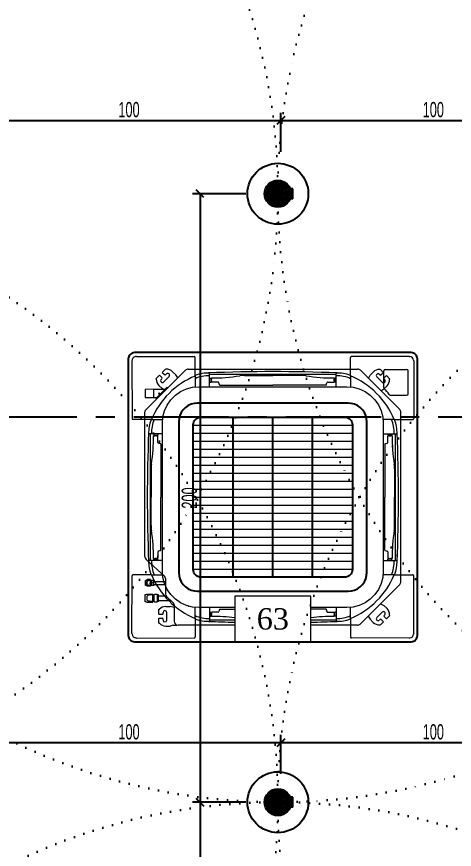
# Model space of a CAD drawing. Header units: millimetres. Extents: x 933584 to 974011, y 4545988 to 4553664.
# Drawn here: x 965976.2 to 966120, y 4552197.4 to 4552471.1 of the extents above; entities that cross this region are included whole.
import ezdxf
from ezdxf.enums import TextEntityAlignment as Align

# ---------------------------------------------------------------- set-up
doc = ezdxf.new("R2010")
doc.units = ezdxf.units.MM
doc.header["$PDMODE"] = 35
doc.linetypes.add('CENTER', pattern=[2, 1.25, -0.25, 0.25, -0.25])
doc.linetypes.add('DOT2', pattern=[3.175, 0, -3.175])
doc.layers.get('0').update_dxf_attribs({"color": 255})
doc.layers.get('Defpoints').update_dxf_attribs({"color": 8})
for name, color, linetype in [('0-DMS-50', 143, 'Continuous'), ('_MSMEP_YT_SPRİNKLER-Details', 7, 'Continuous'), ('_MSMEP_YT_SPRİNKLER-Edge', 7, 'Continuous')]:
    doc.layers.add(name, color=color, linetype=linetype)
doc.layers.add('_MSMEP_KLİMA_CİHAZLAR', color=32, linetype='Continuous', lineweight=25)
doc.layers.add('_MSMEP_YT_SPRİNKLER', color=1, linetype='Continuous', lineweight=30)
doc.styles.add('dim_romans_50', font='swissl.ttf', dxfattribs={"width": 0.6, "height": 5})
doc.styles.get("Standard").update_dxf_attribs({"font": 'times.ttf'})
doc.dimstyles.new('ONK_dim 1_50', dxfattribs={"dimscale": 5, "dimtxt": 4, "dimasz": 0.5, "dimexe": 0.5, "dimexo": 0.5, "dimgap": 0.2, "dimtad": 1, "dimdec": 1, "dimrnd": 0.5, "dimzin": 9, "dimtxsty": 'dim_romans_50', "dimblk": 'OBLIQUE', "dimcen": 1, "dimclre": 256, "dimclrt": 256, "dimazin": 2, "dimtfac": 1, "dimtdec": 1, "dimtix": 1, "dimtmove": 2, "dimatfit": 3, "dimldrblk": 'OBLIQUE', "dimfxl": 3, "dimfxlon": 1, "dimarcsym": 0})

# ---------------------------------------------------------------- blocks, each defined once
blk = doc.blocks.new('*U1486')
at = {"layer": '_MSMEP_YT_SPRİNKLER-Details', "color": 1, "linetype": 'Continuous', "lineweight": -3}
for p, q in [((24500, 73133.6), (24491, 73133.6)), ((24491, 73133.6), (24497, 73133.6)), ((24500, 73133.6), (24491, 73133.6)), ((24491, 73133.6), (24497, 73133.6)), ((24497, 73133.6), (24497, 73133.6)), ((24497, 73133.6), (24503, 73133.6)), ((24497, 73133.6), (24497, 73133.6)), ((24497, 73133.6), (24503, 73133.6)), ((24509, 73133.6), (24500, 73133.6)), ((24509, 73133.6), (24500, 73133.6)), ((24503, 73133.6), (24503, 73133.6)), ((24503, 73133.6), (24509, 73133.6)), ((24503, 73133.6), (24503, 73133.6)), ((24503, 73133.6), (24509, 73133.6))]:
    blk.add_line(p, q, dxfattribs=at)
blk.add_circle((24500, 73133.6), 10, dxfattribs=at)
for major_axis in [(0, 100), (0, 43.9), (0, 38.9), (0, 33.9), (0, 28.9), (0, 23.9), (0, 18.9), (0, 13.9), (0, 8.95), (0, 3.95)]:
    blk.add_ellipse((24500, 73133.6), major_axis=major_axis, ratio=1, start_param=-1.570796, end_param=4.712389, dxfattribs=at)
blk = doc.blocks.new('*U1487')
at = {"layer": '_MSMEP_YT_SPRİNKLER-Details', "color": 7, "linetype": 'Continuous', "lineweight": -3}
blk.add_line((24500, 73133.6), (24500, 73133.6), dxfattribs=at)
blk = doc.blocks.new('*U1488')
at = {"layer": '_MSMEP_YT_SPRİNKLER-Edge', "color": 1, "linetype": 'Continuous', "lineweight": -3}
for p, q in [((24549.5, 73150.1), (24500, 73150.1)), ((24549.5, 73117.1), (24549.5, 73150.1)), ((24549.5, 73117.1), (24500, 73117.1))]:
    blk.add_line(p, q, dxfattribs=at)
blk = doc.blocks.new('*U1499')
at = {"lineweight": 5}
for p, q in [((-462.9, 447.9), (-462.8, 258.8)), ((-462.6, 450.7), (-462.6, 450.7)), ((-447.9, 462.9), (-258.8, 462.8)), ((255.4, 458), (255.3, 459.2)), ((255.3, 398.2), (255.3, 458)), ((447.9, 462.9), (258.8, 462.8)), ((447.9, 462.9), (450.7, 462.6)), ((450.7, 462.6), (450.7, 462.6)), ((462.9, 447.9), (462.6, 450.7)), ((462.6, 450.7), (462.6, 450.7)), ((462.9, 447.9), (462.8, 258.8)), ((-417.4, 287.1), (-287.3, 417.3)), ((-363.2, 410.3), (-351.6, 421.9)), ((-351.6, 421.9), (-350.4, 420.8)), ((-329.4, 412.5), (-319, 402.1)), ((-278.1, 421.1), (278.5, 421.1)), ((417.2, 287.7), (287.7, 417.3)), ((330, 411.3), (319.6, 400.9)), ((352.2, 420.8), (351.1, 419.7)), ((352.2, 420.8), (363.9, 409.1)), ((364.2, 360.9), (364.2, 415.1)), ((369.2, 420.1), (439.7, 420.1)), ((444.7, 340.1), (444.7, 415.1)), ((-384.1, 389.4), (-372.4, 401.1)), ((-384.1, 389.4), (-383, 388.3)), ((-372.4, 401.1), (-364.9, 393.6)), ((-367, 387.2), (-364.9, 389.3)), ((-363.2, 410.3), (-355.7, 402.8)), ((-358.6, 378.7), (-340.9, 396.4)), ((-351.5, 402.8), (-349.4, 404.9)), ((-312.6, 392), (-319, 402.1)), ((-255.6, 393.3), (-255.3, 393.6)), ((-255.6, 393.3), (-255.6, 362.4)), ((-255.2, 394.2), (-255.3, 393.8)), ((-255.3, 393.8), (-255.3, 393.8)), ((-255.3, 393.8), (-255.3, 393.7)), ((-255.3, 393.8), (-255.3, 393.8)), ((-255.3, 393.7), (-255.3, 393.6)), ((-255.3, 393.7), (-255.3, 393.7)), ((-255.3, 393.7), (-255.3, 393.7)), ((-255.3, 393.7), (-255.3, 393.7)), ((-255.3, 393.6), (-255.3, 393.6)), ((-255.1, 394.7), (-255.2, 394.2)), ((-255, 395.5), (-255.1, 395.1)), ((-255.1, 395.1), (-255.1, 394.7)), ((-254.9, 396.8), (-255, 396.4)), ((-255, 396.4), (-255, 395.9)), ((-255, 395.9), (-255, 395.5)), ((-254.9, 400.2), (-254.9, 399.3)), ((-254.9, 399.3), (-254.8, 397.8)), ((-254.8, 397.8), (-254.9, 397.2)), ((-254.8, 397.8), (-254.9, 397.2)), ((-254.9, 397.2), (-254.9, 396.8)), ((-208.2, 363), (-208.2, 407.9)), ((-208.2, 391.6), (-204.1, 391.6)), ((208, 403.5), (-208, 403.5)), ((-204.1, 391.6), (-204.1, 378.5)), ((-202.7, 390), (-204.1, 390)), ((-202.7, 390), (-202.7, 380.1)), ((-201.7, 387.9), (-202.7, 387.9)), ((-201.7, 391.8), (-201.7, 387.9)), ((-201.7, 388), (-201.7, 388)), ((-201.7, 387.9), (-201.7, 388)), ((-201.7, 387.8), (-201.7, 387.9)), ((-201.6, 387.6), (-201.7, 387.8)), ((-201.6, 387.4), (-201.6, 387.6)), ((-201.6, 387.1), (-201.6, 387.4)), ((-201.6, 386.8), (-201.6, 387.1)), ((-201.6, 386.5), (-201.6, 386.8)), ((-201.6, 386.2), (-201.6, 386.5)), ((-201.6, 385.8), (-201.6, 386.2)), ((-201.6, 385.4), (-201.6, 385.8)), ((-201.6, 385), (-201.6, 385.4)), ((-201.6, 384.6), (-201.6, 385)), ((-201.6, 384.2), (-201.6, 384.6)), ((-201.6, 383.9), (-201.6, 384.2)), ((-201.6, 383.5), (-201.6, 383.9)), ((-201.6, 383.2), (-201.6, 383.5)), ((-201.6, 382.9), (-201.6, 383.2)), ((-93.6, 400.1), (0, 400.1)), ((93.6, 400.1), (0, 400.1)), ((201.6, 387.6), (201.7, 387.8)), ((201.6, 387.4), (201.6, 387.6)), ((201.6, 387.1), (201.6, 387.4)), ((201.6, 386.8), (201.6, 387.1)), ((201.6, 386.5), (201.6, 386.8)), ((201.6, 386.2), (201.6, 386.5)), ((201.6, 385.8), (201.6, 386.2)), ((201.6, 385.4), (201.6, 385.8)), ((201.6, 385), (201.6, 385.4)), ((201.6, 384.6), (201.6, 385)), ((201.6, 384.2), (201.6, 384.6)), ((201.6, 383.9), (201.6, 384.2)), ((201.6, 383.5), (201.6, 383.9)), ((201.6, 383.2), (201.6, 383.5)), ((201.6, 382.9), (201.6, 383.2)), ((201.7, 391.8), (201.7, 387.9)), ((201.7, 387.9), (201.7, 388)), ((201.7, 388), (201.7, 388)), ((201.7, 387.9), (202.6, 387.9)), ((201.7, 387.8), (201.7, 387.9)), ((202.6, 390), (204.1, 390)), ((202.6, 390), (202.6, 380.1)), ((204.1, 391.6), (204.1, 378.5)), ((208.2, 391.6), (204.1, 391.6)), ((208.2, 363), (208.2, 407.9)), ((254.9, 399.3), (254.8, 397.8)), ((254.8, 397.8), (254.9, 397.2)), ((254.8, 397.8), (254.9, 397.2)), ((254.9, 400.2), (254.9, 399.3)), ((254.9, 397.2), (254.9, 396.8)), ((254.9, 396.8), (255, 396.4)), ((255, 396.4), (255, 395.9)), ((255, 395.9), (255, 395.5)), ((255, 395.5), (255.1, 395.1)), ((255.1, 395.1), (255.1, 394.7)), ((255.1, 394.7), (255.2, 394.2)), ((255.2, 394.2), (255.3, 393.8)), ((255.3, 393.8), (255.3, 393.7)), ((255.3, 393.8), (255.3, 393.8)), ((255.3, 393.8), (255.3, 393.8)), ((255.3, 393.7), (255.3, 393.7)), ((255.3, 393.7), (255.3, 393.6)), ((255.3, 393.7), (255.3, 393.7)), ((255.3, 393.7), (255.3, 393.7)), ((255.3, 393.6), (255.3, 393.6)), ((255.6, 393.3), (255.3, 393.6)), ((255.6, 393.3), (255.6, 362.4)), ((314.3, 390.6), (319.6, 400.9)), ((341.5, 395.3), (359.2, 377.6)), ((350, 403.8), (352.1, 401.7)), ((363.9, 409.1), (356.4, 401.7)), ((373.1, 400), (365.6, 392.5)), ((365.6, 388.2), (367.7, 386.1)), ((373.1, 400), (384.7, 388.3)), ((384.7, 388.3), (383.6, 387.2)), ((-347.1, 361.7), (-383.9, 324.9)), ((-374.6, 367.2), (-364.2, 356.8)), ((-360.5, 354.9), (-364.2, 356.8)), ((-345, 359.5), (-347.1, 361.7)), ((-208.2, 378.5), (-204.1, 378.5)), ((-202.7, 380.1), (-204.1, 380.1)), ((-201.7, 382.2), (-202.7, 382.2)), ((-201.7, 382.2), (-201.6, 382.4)), ((-201.7, 382.1), (-201.7, 382.2)), ((-201.7, 382.2), (-201.7, 379.7)), ((-201.7, 382), (-201.7, 382.1)), ((-201.7, 382), (-201.7, 382)), ((-201.6, 379.7), (-201.7, 379.7)), ((-201.6, 382.6), (-201.6, 382.9)), ((-201.6, 382.4), (-201.6, 382.6)), ((-201.6, 379.2), (-201.6, 379.7)), ((-180, 378.2), (-200.6, 378.2)), ((-175.7, 368.9), (-177.1, 375.8)), ((-174.8, 368.1), (0, 368.1)), ((174.8, 368.1), (0, 368.1)), ((175.7, 368.9), (177.1, 375.8)), ((180, 378.2), (200.6, 378.2)), ((201.6, 382.6), (201.6, 382.9)), ((201.6, 382.4), (201.6, 382.6)), ((201.7, 382.2), (201.6, 382.4)), ((201.6, 379.7), (201.7, 379.7)), ((201.6, 379.2), (201.6, 379.7)), ((201.7, 382.1), (201.7, 382.2)), ((201.7, 382.2), (202.6, 382.2)), ((201.7, 382.2), (201.7, 379.7)), ((201.7, 382), (201.7, 382.1)), ((201.7, 382), (201.7, 382)), ((202.6, 380.1), (204.1, 380.1)), ((208.2, 378.5), (204.1, 378.5)), ((321.8, 358.7), (321.8, 358.7)), ((375.3, 366.1), (364.9, 355.7)), ((-420, 353.2), (-420, 329.1)), ((-392, 354.7), (-419.1, 354.2)), ((-392, 354.9), (-354.7, 354.9)), ((-392, 354.9), (-392, 327.4)), ((-374, 343.3), (-376.1, 341.2)), ((-371.9, 336.9), (-376.1, 341.2)), ((-369.8, 339), (-374, 343.3)), ((355.3, 349.6), (364.9, 355.7)), ((386.6, 335.1), (439.7, 335.1)), ((-419.1, 328.1), (-392, 327.7)), ((-392, 327.4), (-384.8, 327.4)), ((-381.8, 322.8), (-386.4, 327.4)), ((-421.2, 277.9), (-421.2, -193.4)), ((-398.2, 255.3), (-459.2, 255.3)), ((-400.1, 254.9), (-399.3, 254.9)), ((-399.3, 254.9), (-397.8, 254.9)), ((-397.8, 254.8), (-397.2, 254.9)), ((-397.8, 254.9), (-397.2, 254.9)), ((-397.2, 254.9), (-396.8, 254.9)), ((-396.8, 254.9), (-396.3, 255)), ((-396.3, 255), (-395.9, 255)), ((-395.9, 255), (-395.5, 255)), ((-395.5, 255), (-395.1, 255.1)), ((-395.1, 255.1), (-394.7, 255.2)), ((-394.7, 255.2), (-394.2, 255.2)), ((-394.2, 255.2), (-393.8, 255.3)), ((-393.8, 255.3), (-393.7, 255.3)), ((-393.8, 255.3), (-393.8, 255.3)), ((-393.8, 255.3), (-393.8, 255.3)), ((-393.7, 255.3), (-393.7, 255.3)), ((-393.7, 255.3), (-393.7, 255.3)), ((-393.7, 255.3), (-393.6, 255.3)), ((-393.7, 255.3), (-393.7, 255.3)), ((-393.3, 255.6), (-393.6, 255.3)), ((-393.6, 255.3), (-393.6, 255.3)), ((-393.3, 255.6), (-362.4, 255.6)), ((393.3, 255.6), (362.4, 255.6)), ((393.3, 255.6), (393.6, 255.3)), ((393.6, 255.3), (393.6, 255.3)), ((393.7, 255.3), (393.6, 255.3)), ((393.7, 255.3), (393.7, 255.3)), ((393.7, 255.3), (393.7, 255.3)), ((393.7, 255.3), (393.7, 255.3)), ((393.8, 255.3), (393.7, 255.3)), ((393.8, 255.3), (393.8, 255.3)), ((393.8, 255.3), (393.8, 255.3)), ((394.2, 255.2), (393.8, 255.3)), ((394.7, 255.2), (394.2, 255.2)), ((395.1, 255.1), (394.7, 255.2)), ((395.5, 255), (395.1, 255.1)), ((395.9, 255), (395.5, 255)), ((396.3, 255), (395.9, 255)), ((396.8, 254.9), (396.3, 255)), ((397.2, 254.9), (396.8, 254.9)), ((397.8, 254.9), (397.2, 254.9)), ((397.8, 254.8), (397.2, 254.9)), ((399.3, 254.9), (397.8, 254.9)), ((398.2, 255.3), (458, 255.3)), ((400.1, 254.9), (399.3, 254.9)), ((458, 255.4), (459.2, 255.3)), ((-261.5, 236.7), (261.5, 236.7)), ((-363, 208.2), (-407.9, 208.2)), ((-403.5, 208), (-403.5, -208)), ((-391.8, 201.7), (-387.8, 201.7)), ((-391.5, 208.2), (-391.5, 204.1)), ((-391.5, 204.1), (-378.4, 204.1)), ((-389.9, 202.7), (-389.9, 204.1)), ((-389.9, 202.7), (-380, 202.7)), ((-388, 201.7), (-388, 201.7)), ((-387.9, 201.7), (-388, 201.7)), ((-387.8, 201.7), (-387.9, 201.7)), ((-387.8, 201.7), (-387.8, 202.7)), ((-387.6, 201.7), (-387.8, 201.7)), ((-387.4, 201.6), (-387.6, 201.7)), ((-387.1, 201.6), (-387.4, 201.6)), ((-386.8, 201.6), (-387.1, 201.6)), ((-386.5, 201.6), (-386.8, 201.6)), ((-386.1, 201.6), (-386.5, 201.6)), ((-385.8, 201.6), (-386.1, 201.6)), ((-385.4, 201.6), (-385.8, 201.6)), ((-385, 201.6), (-385.4, 201.6)), ((-384.6, 201.6), (-385, 201.6)), ((-384.2, 201.6), (-384.6, 201.6)), ((-383.9, 201.6), (-384.2, 201.6)), ((-383.5, 201.6), (-383.9, 201.6)), ((-383.2, 201.6), (-383.5, 201.6)), ((-382.9, 201.6), (-383.2, 201.6)), ((-382.6, 201.6), (-382.9, 201.6)), ((-382.4, 201.7), (-382.6, 201.6)), ((-382.2, 201.7), (-382.4, 201.7)), ((-382.1, 201.7), (-382.2, 201.7)), ((-382.1, 201.7), (-382.1, 202.7)), ((-382, 201.7), (-382.1, 201.7)), ((-382.1, 201.7), (-379.7, 201.7)), ((-382, 201.7), (-382, 201.7)), ((-380, 202.7), (-380, 204.1)), ((-379.7, 201.6), (-379.7, 201.7)), ((-379.2, 201.6), (-379.7, 201.6)), ((-378.4, 208.2), (-378.4, 204.1)), ((-378.2, 180), (-378.2, 200.6)), ((-261.5, 210.4), (261.5, 210.4)), ((363, 208.2), (407.9, 208.2)), ((378.2, 180), (378.2, 200.6)), ((378.4, 208.2), (378.4, 204.1)), ((391.5, 204.1), (378.4, 204.1)), ((379.2, 201.6), (379.7, 201.6)), ((382.1, 201.7), (379.7, 201.7)), ((379.7, 201.6), (379.7, 201.7)), ((380, 202.7), (380, 204.1)), ((389.9, 202.7), (380, 202.7)), ((382, 201.7), (382, 201.7)), ((382, 201.7), (382.1, 201.7)), ((382.1, 201.7), (382.1, 202.7)), ((382.1, 201.7), (382.2, 201.7)), ((382.2, 201.7), (382.4, 201.7)), ((382.4, 201.7), (382.6, 201.6)), ((382.6, 201.6), (382.9, 201.6)), ((382.9, 201.6), (383.2, 201.6)), ((383.2, 201.6), (383.5, 201.6)), ((383.5, 201.6), (383.9, 201.6)), ((383.9, 201.6), (384.2, 201.6)), ((384.2, 201.6), (384.6, 201.6)), ((384.6, 201.6), (385, 201.6)), ((385, 201.6), (385.4, 201.6)), ((385.4, 201.6), (385.8, 201.6)), ((385.8, 201.6), (386.1, 201.6)), ((386.1, 201.6), (386.5, 201.6)), ((386.5, 201.6), (386.8, 201.6)), ((386.8, 201.6), (387.1, 201.6)), ((387.1, 201.6), (387.4, 201.6)), ((387.4, 201.6), (387.6, 201.7)), ((387.6, 201.7), (387.8, 201.7)), ((387.8, 201.7), (387.8, 202.7)), ((387.8, 201.7), (387.9, 201.7)), ((391.8, 201.7), (387.8, 201.7)), ((387.9, 201.7), (388, 201.7)), ((388, 201.7), (388, 201.7)), ((389.9, 202.7), (389.9, 204.1)), ((391.5, 208.2), (391.5, 204.1)), ((403.5, -208), (403.5, 208)), ((-368.9, 175.7), (-375.7, 177.1)), ((-368.1, 174.8), (-368.1, 0)), ((-261.5, 184.1), (261.5, 184.1)), ((368.1, 174.8), (368.1, 0)), ((368.9, 175.7), (375.7, 177.1)), ((-261.5, 157.8), (261.5, 157.8)), ((-261.5, 131.5), (261.5, 131.5)), ((-400.1, 93.6), (-400.1, 0)), ((-261.5, 105.2), (261.5, 105.2)), ((400.1, 93.6), (400.1, 0)), ((-261.5, 78.9), (261.5, 78.9)), ((-261.5, 52.6), (261.5, 52.6)), ((-400.1, -93.6), (-400.1, 0)), ((-368.1, -174.7), (-368.1, 0)), ((-261.5, 26.3), (261.5, 26.3)), ((-261.5, 0), (261.5, 0)), ((368.1, -174.7), (368.1, 0)), ((400.1, -93.6), (400.1, 0)), ((-261.5, -26.3), (261.5, -26.3)), ((-261.5, -52.6), (261.5, -52.6)), ((-261.5, -78.9), (261.5, -78.9)), ((-261.5, -105.2), (261.5, -105.2)), ((-261.5, -131.5), (261.5, -131.5)), ((-261.5, -157.8), (261.5, -157.8)), ((-378.2, -180), (-378.2, -200.5)), ((-368.9, -175.7), (-375.7, -177.1)), ((-261.5, -184.1), (261.5, -184.1)), ((368.9, -175.7), (375.7, -177.1)), ((378.2, -180), (378.2, -200.5)), ((-416.5, -204.4), (-355.4, -261.2)), ((-363, -208.2), (-407.9, -208.2)), ((-391.8, -201.7), (-387.8, -201.7)), ((-391.5, -204), (-378.4, -204)), ((-391.5, -208.2), (-391.5, -204)), ((-389.9, -202.6), (-389.9, -204)), ((-389.9, -202.6), (-380, -202.6)), ((-388, -201.7), (-388, -201.7)), ((-387.9, -201.7), (-388, -201.7)), ((-387.8, -201.6), (-387.9, -201.7)), ((-387.6, -201.6), (-387.8, -201.6)), ((-387.8, -201.7), (-387.8, -202.6)), ((-387.4, -201.6), (-387.6, -201.6)), ((-387.1, -201.6), (-387.4, -201.6)), ((-386.8, -201.6), (-387.1, -201.6)), ((-386.5, -201.6), (-386.8, -201.6)), ((-386.1, -201.6), (-386.5, -201.6)), ((-385.8, -201.6), (-386.1, -201.6)), ((-385.4, -201.6), (-385.8, -201.6)), ((-385, -201.6), (-385.4, -201.6)), ((-384.6, -201.6), (-385, -201.6)), ((-384.2, -201.6), (-384.6, -201.6)), ((-383.9, -201.6), (-384.2, -201.6)), ((-383.5, -201.6), (-383.9, -201.6)), ((-383.2, -201.6), (-383.5, -201.6)), ((-382.9, -201.6), (-383.2, -201.6)), ((-382.6, -201.6), (-382.9, -201.6)), ((-382.4, -201.6), (-382.6, -201.6)), ((-382.2, -201.6), (-382.4, -201.6)), ((-382.1, -201.7), (-382.2, -201.6)), ((-382, -201.7), (-382.1, -201.7)), ((-382.1, -201.7), (-382.1, -202.6)), ((-382.1, -201.7), (-379.7, -201.7)), ((-382, -201.7), (-382, -201.7)), ((-380, -202.6), (-380, -204)), ((-379.2, -201.5), (-379.7, -201.5)), ((-379.7, -201.5), (-379.7, -201.7)), ((-378.4, -208.2), (-378.4, -204)), ((-261.5, -210.4), (261.5, -210.4)), ((363, -208.2), (407.9, -208.2)), ((378.4, -208.2), (378.4, -204)), ((391.5, -204), (378.4, -204)), ((379.2, -201.5), (379.7, -201.5)), ((379.7, -201.5), (379.7, -201.7)), ((382.1, -201.7), (379.7, -201.7)), ((380, -202.6), (380, -204)), ((389.9, -202.6), (380, -202.6)), ((382, -201.7), (382.1, -201.7)), ((382, -201.7), (382, -201.7)), ((382.1, -201.7), (382.2, -201.6)), ((382.1, -201.7), (382.1, -202.6)), ((382.2, -201.6), (382.4, -201.6)), ((382.4, -201.6), (382.6, -201.6)), ((382.6, -201.6), (382.9, -201.6)), ((382.9, -201.6), (383.2, -201.6)), ((383.2, -201.6), (383.5, -201.6)), ((383.5, -201.6), (383.9, -201.6)), ((383.9, -201.6), (384.2, -201.6)), ((384.2, -201.6), (384.6, -201.6)), ((384.6, -201.6), (385, -201.6)), ((385, -201.6), (385.4, -201.6)), ((385.4, -201.6), (385.8, -201.6)), ((385.8, -201.6), (386.1, -201.6)), ((386.1, -201.6), (386.5, -201.6)), ((386.5, -201.6), (386.8, -201.6)), ((386.8, -201.6), (387.1, -201.6)), ((387.1, -201.6), (387.4, -201.6)), ((387.4, -201.6), (387.6, -201.6)), ((387.6, -201.6), (387.8, -201.6)), ((387.8, -201.6), (387.9, -201.7)), ((387.8, -201.7), (387.8, -202.6)), ((391.8, -201.7), (387.8, -201.7)), ((387.9, -201.7), (388, -201.7)), ((388, -201.7), (388, -201.7)), ((389.9, -202.6), (389.9, -204)), ((391.5, -208.2), (391.5, -204)), ((-261.5, -236.7), (261.5, -236.7)), ((-462.9, -447.9), (-462.8, -258.8)), ((-458, -255.4), (-459.2, -255.3)), ((-398.2, -255.3), (-458, -255.3)), ((-402.2, -271), (-413.5, -271)), ((-401.7, -271.5), (-402.2, -271)), ((-401.7, -271.5), (-401.7, -292.5)), ((-400.1, -254.8), (-399.3, -254.9)), ((-399.3, -254.9), (-397.8, -254.8)), ((-397.8, -254.8), (-397.2, -254.9)), ((-397.8, -254.8), (-397.2, -254.9)), ((-397.2, -254.9), (-396.8, -254.9)), ((-396.8, -254.9), (-396.3, -254.9)), ((-396.3, -254.9), (-395.9, -255)), ((-395.9, -255), (-395.5, -255)), ((-395.5, -255), (-395.1, -255.1)), ((-395.1, -255.1), (-394.7, -255.1)), ((-394.7, -255.1), (-394.2, -255.2)), ((-394.2, -255.2), (-393.8, -255.3)), ((-393.8, -255.3), (-393.7, -255.3)), ((-393.8, -255.3), (-393.8, -255.3)), ((-393.8, -255.3), (-393.8, -255.3)), ((-393.7, -255.3), (-393.6, -255.3)), ((-393.7, -255.3), (-393.7, -255.3)), ((-393.7, -255.3), (-393.7, -255.3)), ((-393.7, -255.3), (-393.7, -255.3)), ((-393.6, -255.3), (-393.6, -255.3)), ((-393.3, -255.6), (-393.6, -255.3)), ((-393.3, -255.6), (-362.4, -255.6)), ((-352.7, -267.4), (-352.7, -318.3)), ((393.3, -255.6), (362.4, -255.6)), ((393.3, -255.6), (393.6, -255.3)), ((393.7, -255.3), (393.6, -255.3)), ((393.6, -255.3), (393.6, -255.3)), ((393.7, -255.3), (393.7, -255.3)), ((393.7, -255.3), (393.7, -255.3)), ((393.7, -255.3), (393.7, -255.3)), ((393.8, -255.3), (393.7, -255.3)), ((394.2, -255.2), (393.8, -255.3)), ((393.8, -255.3), (393.8, -255.3)), ((393.8, -255.3), (393.8, -255.3)), ((394.7, -255.1), (394.2, -255.2)), ((395.1, -255.1), (394.7, -255.1)), ((395.5, -255), (395.1, -255.1)), ((395.9, -255), (395.5, -255)), ((396.3, -254.9), (395.9, -255)), ((396.8, -254.9), (396.3, -254.9)), ((397.2, -254.9), (396.8, -254.9)), ((397.8, -254.8), (397.2, -254.9)), ((397.8, -254.8), (397.2, -254.9)), ((399.3, -254.9), (397.8, -254.8)), ((398.2, -255.3), (458, -255.3)), ((400.1, -254.8), (399.3, -254.9)), ((458, -255.4), (459.2, -255.3)), ((462.9, -447.9), (462.8, -258.8)), ((-419.7, -274.5), (-419.7, -289.5)), ((-411.2, -275.3), (-414.2, -278.3)), ((-414.2, -285.8), (-414.2, -278.3)), ((-414.2, -285.8), (-411.2, -288.8)), ((-402.2, -293), (-413.5, -293)), ((-408.7, -275.3), (-411.2, -275.3)), ((-408.7, -288.8), (-411.2, -288.8)), ((-408.7, -275.3), (-408.7, -274.1)), ((-401.7, -274.1), (-408.7, -274.1)), ((-408.7, -290), (-408.7, -288.8)), ((-401.7, -290), (-408.7, -290)), ((-401.7, -292.5), (-402.2, -293)), ((-400.2, -274.1), (-401.7, -274.1)), ((-399.2, -275.3), (-401.7, -275.3)), ((-399.2, -288.8), (-401.7, -288.8)), ((-400.2, -290), (-401.7, -290)), ((-400.2, -290), (-400.2, -274.1)), ((-399.2, -274.7), (-398.8, -273.9)), ((-399.2, -289.4), (-399.2, -274.7)), ((-399.2, -289.4), (-398.8, -290.1)), ((-391.6, -273.9), (-398.8, -273.9)), ((-391.6, -290.1), (-398.8, -290.1)), ((-392.6, -282), (-397.8, -282)), ((-391.2, -274.7), (-391.6, -273.9)), ((-391.2, -289.4), (-391.6, -290.1)), ((-391.2, -289.4), (-391.2, -274.7)), ((-391.2, -277.3), (-352.7, -277.3)), ((-391.2, -286.8), (-352.7, -286.8)), ((417.2, -287.2), (287.1, -417.3)), ((-420, -344), (-420, -320)), ((-414.1, -318.5), (-394.5, -318.5)), ((-412.7, -325.5), (-409.7, -322.5)), ((-412.7, -338.5), (-412.7, -325.5)), ((-405.7, -322.5), (-409.7, -322.5)), ((-405.7, -322.5), (-405.7, -320.9)), ((-394, -320.9), (-405.7, -320.9)), ((-394, -319), (-394.5, -318.5)), ((-394, -345), (-394, -319)), ((-392.7, -320.9), (-394, -320.9)), ((-389.7, -322.5), (-394, -322.5)), ((-392.7, -343.1), (-392.7, -320.9)), ((-389.7, -321.6), (-388.7, -320)), ((-389.7, -342.4), (-389.7, -321.6)), ((-379.6, -320), (-388.7, -320)), ((-378.7, -321.6), (-379.6, -320)), ((-375.7, -320.9), (-379.1, -320.9)), ((-378.7, -342.4), (-378.7, -321.6)), ((-375.7, -343.1), (-375.7, -320.9)), ((-375.7, -324.1), (-351.2, -324.1)), ((-349.1, -326.7), (-327, -347.2)), ((-414.1, -345.5), (-394.5, -345.5)), ((-409.7, -341.5), (-412.7, -338.5)), ((-405.7, -341.5), (-409.7, -341.5)), ((-405.7, -343.1), (-405.7, -341.5)), ((-394, -343.1), (-405.7, -343.1)), ((-394, -345), (-394.5, -345.5)), ((-389.7, -341.5), (-394, -341.5)), ((-392.7, -343.1), (-394, -343.1)), ((-389.7, -342.4), (-388.7, -344)), ((-388.7, -344), (-379.6, -344)), ((-378.7, -342.4), (-379.6, -344)), ((-375.7, -343.1), (-379.1, -343.1)), ((-375.7, -340), (-334.8, -340)), ((-324.2, -353.5), (-324.2, -408.1)), ((354.1, -350.3), (364.9, -355.8)), ((-374.4, -368.5), (-372.8, -368.5)), ((-374.4, -385), (-374.4, -368.5)), ((-360.8, -382), (-360.8, -379)), ((-352.1, -359.5), (-337.3, -359.5)), ((-348.8, -404), (-348.8, -379)), ((-324.2, -362.5), (-337.3, -359.5)), ((-321.8, -358.7), (-321.8, -358.7)), ((-278.6, -357.7), (-277.8, -358)), ((-277.8, -358), (-277, -358.3)), ((-277, -358.3), (-276.1, -358.3)), ((-276.1, -358.3), (-276.1, -358.3)), ((-255.6, -393.3), (-255.6, -362.4)), ((-208.2, -363), (-208.2, -407.9)), ((-208.2, -378.4), (-204.1, -378.4)), ((-204.1, -391.5), (-204.1, -378.4)), ((-202.7, -380), (-204.1, -380)), ((-202.7, -389.9), (-202.7, -380)), ((-201.7, -382.1), (-202.7, -382.1)), ((-201.6, -379.7), (-201.7, -379.7)), ((-201.7, -382.1), (-201.7, -379.7)), ((-201.7, -382), (-201.7, -382.1)), ((-201.7, -382), (-201.7, -382)), ((-201.7, -382.1), (-201.7, -382.2)), ((-201.7, -382.2), (-201.6, -382.4)), ((-201.6, -379.2), (-201.6, -379.7)), ((-201.6, -382.4), (-201.6, -382.6)), ((-201.6, -382.6), (-201.6, -382.9)), ((-201.6, -382.9), (-201.6, -383.2)), ((-180, -378.2), (-200.6, -378.2)), ((-175.7, -368.9), (-177.1, -375.7)), ((-174.8, -368.1), (-125, -368.1)), ((174.8, -368.1), (125, -368.1)), ((175.7, -368.9), (177.1, -375.7)), ((180, -378.2), (200.6, -378.2)), ((201.6, -379.2), (201.6, -379.7)), ((201.6, -379.7), (201.7, -379.7)), ((201.7, -382.2), (201.6, -382.4)), ((201.6, -382.4), (201.6, -382.6)), ((201.6, -382.6), (201.6, -382.9)), ((201.6, -382.9), (201.6, -383.2)), ((201.7, -382.1), (201.7, -379.7)), ((201.7, -382), (201.7, -382.1)), ((201.7, -382), (201.7, -382)), ((201.7, -382.1), (201.7, -382.2)), ((201.7, -382.1), (202.6, -382.1)), ((202.6, -389.9), (202.6, -380)), ((202.6, -380), (204.1, -380)), ((204.1, -391.5), (204.1, -378.4)), ((208.2, -378.4), (204.1, -378.4)), ((208.2, -363), (208.2, -407.9)), ((255.6, -393.3), (255.6, -362.4)), ((359.2, -377.7), (341.5, -395.4)), ((375.3, -366.2), (364.9, -355.8)), ((-374.4, -385), (-363.8, -385)), ((-374.4, -414.5), (-374.4, -398)), ((-374.4, -398), (-363.8, -398)), ((-360.8, -404), (-360.8, -401)), ((-255.6, -393.3), (-255.3, -393.6)), ((-255.3, -393.7), (-255.3, -393.6)), ((-255.3, -393.6), (-255.3, -393.6)), ((-255.3, -393.6), (-255.3, -393.6)), ((-255.3, -393.7), (-255.3, -393.7)), ((-255.3, -393.7), (-255.3, -393.7)), ((-255.3, -393.8), (-255.3, -393.7)), ((-255.3, -393.8), (-255.3, -393.8)), ((-255.3, -393.8), (-255.3, -393.8)), ((-255.2, -394.2), (-255.3, -393.8)), ((-255.3, -398.2), (-255.3, -458)), ((-255.1, -394.6), (-255.2, -394.2)), ((-255.1, -395.1), (-255.1, -394.6)), ((-255, -395.5), (-255.1, -395.1)), ((-255, -395.9), (-255, -395.5)), ((-255, -396.3), (-255, -395.9)), ((-254.9, -396.8), (-255, -396.3)), ((-254.9, -397.2), (-254.9, -396.8)), ((-254.8, -397.8), (-254.9, -397.2)), ((-254.8, -397.8), (-254.9, -397.2)), ((-254.9, -399.3), (-254.8, -397.8)), ((-254.9, -400.1), (-254.9, -399.3)), ((-208.2, -391.5), (-204.1, -391.5)), ((-208, -403.5), (-125, -403.5)), ((-202.7, -389.9), (-204.1, -389.9)), ((-201.7, -387.8), (-202.7, -387.8)), ((-201.6, -387.6), (-201.7, -387.8)), ((-201.7, -391.8), (-201.7, -387.8)), ((-201.7, -387.8), (-201.7, -387.9)), ((-201.7, -387.9), (-201.7, -388)), ((-201.7, -388), (-201.7, -388)), ((-201.6, -383.2), (-201.6, -383.5)), ((-201.6, -383.5), (-201.6, -383.8)), ((-201.6, -383.8), (-201.6, -384.2)), ((-201.6, -384.2), (-201.6, -384.6)), ((-201.6, -384.6), (-201.6, -385)), ((-201.6, -385), (-201.6, -385.4)), ((-201.6, -385.4), (-201.6, -385.8)), ((-201.6, -385.8), (-201.6, -386.1)), ((-201.6, -386.1), (-201.6, -386.5)), ((-201.6, -386.5), (-201.6, -386.8)), ((-201.6, -386.8), (-201.6, -387.1)), ((-201.6, -387.1), (-201.6, -387.4)), ((-201.6, -387.4), (-201.6, -387.6)), ((125, -403.5), (208, -403.5)), ((201.6, -383.2), (201.6, -383.5)), ((201.6, -383.5), (201.6, -383.8)), ((201.6, -383.8), (201.6, -384.2)), ((201.6, -384.2), (201.6, -384.6)), ((201.6, -384.6), (201.6, -385)), ((201.6, -385), (201.6, -385.4)), ((201.6, -385.4), (201.6, -385.8)), ((201.6, -385.8), (201.6, -386.1)), ((201.6, -386.1), (201.6, -386.5)), ((201.6, -386.5), (201.6, -386.8)), ((201.6, -386.8), (201.6, -387.1)), ((201.6, -387.1), (201.6, -387.4)), ((201.6, -387.4), (201.6, -387.6)), ((201.6, -387.6), (201.7, -387.8)), ((201.7, -391.8), (201.7, -387.8)), ((201.7, -387.8), (202.6, -387.8)), ((201.7, -387.8), (201.7, -387.9)), ((201.7, -387.9), (201.7, -388)), ((201.7, -388), (201.7, -388)), ((202.6, -389.9), (204.1, -389.9)), ((208.2, -391.5), (204.1, -391.5)), ((254.8, -397.8), (254.9, -397.2)), ((254.8, -397.8), (254.9, -397.2)), ((254.9, -399.3), (254.8, -397.8)), ((254.9, -396.8), (255, -396.3)), ((254.9, -397.2), (254.9, -396.8)), ((254.9, -400.1), (254.9, -399.3)), ((255, -395.5), (255.1, -395.1)), ((255, -395.9), (255, -395.5)), ((255, -396.3), (255, -395.9)), ((255.1, -394.6), (255.2, -394.2)), ((255.1, -395.1), (255.1, -394.6)), ((255.2, -394.2), (255.3, -393.8)), ((255.6, -393.3), (255.3, -393.6)), ((255.3, -393.6), (255.3, -393.6)), ((255.3, -393.6), (255.3, -393.6)), ((255.3, -393.7), (255.3, -393.6)), ((255.3, -393.7), (255.3, -393.7)), ((255.3, -393.8), (255.3, -393.7)), ((255.3, -393.7), (255.3, -393.7)), ((255.3, -393.8), (255.3, -393.8)), ((255.3, -393.8), (255.3, -393.8)), ((255.3, -398.2), (255.3, -458)), ((313.3, -391.1), (319.6, -401.1)), ((330, -411.5), (319.6, -401.1)), ((352.1, -401.8), (350, -403.9)), ((363.9, -409.3), (352.2, -420.9)), ((363.9, -409.3), (356.4, -401.8)), ((367.7, -386.2), (365.6, -388.4)), ((373.1, -400.1), (365.6, -392.6)), ((384.7, -388.4), (373.1, -400.1)), ((384.7, -388.4), (383.6, -387.3)), ((-374.4, -414.5), (-372.8, -414.5)), ((-352.1, -423.5), (-337.3, -423.5)), ((-327.9, -420.5), (-337.3, -423.5)), ((-327.9, -420.5), (-315, -420.5)), ((-125, -421.1), (-311.2, -421.1)), ((277.9, -421.1), (125, -421.1)), ((352.2, -420.9), (351.1, -419.8)), ((-462.9, -447.9), (-462.6, -450.7)), ((-462.6, -450.7), (-462.6, -450.7)), ((-450.7, -462.6), (-450.7, -462.6)), ((-447.9, -462.9), (-450.7, -462.6)), ((-447.9, -462.9), (-258.8, -462.8)), ((-255.4, -458), (-255.3, -459.2)), ((255.4, -458), (255.3, -459.2)), ((447.9, -462.9), (258.8, -462.8)), ((447.9, -462.9), (450.7, -462.6)), ((450.7, -462.6), (450.7, -462.6)), ((462.9, -447.9), (462.6, -450.7)), ((462.6, -450.7), (462.6, -450.7))]:
    blk.add_line(p, q, dxfattribs=at)
at = {"lineweight": -2}
for p, q in [((-130.8, -263), (-130.8, 263)), ((0, -263), (0, 263)), ((130.6, -263), (130.6, 263))]:
    blk.add_line(p, q, dxfattribs=at)
for points in [[(-455, -475), (455, -475, 0.414214), (475, -455), (475, 455, 0.414214), (455, 475), (-455, 475, 0.414214), (-475, 455), (-475, -455, 0.414214)], [(-261.5, -238), (-261.5, 238, -0.414214), (-236.5, 263), (236.5, 263, -0.414214), (261.5, 238), (261.5, -238, -0.414214), (236.5, -263), (-236.5, -263, -0.414214)]]:
    blk.add_lwpolyline(points, format="xyb", close=True, dxfattribs=at)
at = {"lineweight": 5}
for points in [[(-255.3, 398.2), (-255.3, 459.2, 0.408936), (-258.8, 462.8)], [(417.2, -287.2, 0.198912), (421, -278), (421, 278.5, 0.198912), (417.2, 287.7)]]:
    blk.add_lwpolyline(points, format="xyb", dxfattribs=at)
blk.add_lwpolyline([(-125, -363), (-243.1, -363), (-263.7, -361.3), (-283.9, -355.9), (-302.9, -347.1), (-320.1, -335.1), (-334.9, -320.3), (-346.9, -303.1), (-355.8, -284.2), (-361.2, -263.9), (-363, -243.1), (-363, 243.1), (-361.3, 263.7), (-355.9, 283.9), (-347.1, 302.9), (-335.1, 320.1), (-320.3, 334.9), (-303.1, 346.9), (-284.2, 355.8), (-263.9, 361.2), (-243.1, 363), (243.1, 363), (263.7, 361.3), (283.9, 355.9), (302.9, 347.1), (320.1, 335.1), (334.9, 320.3), (346.9, 303.1), (355.8, 284.2), (361.2, 263.9), (363, 243.1), (363, -243.1), (361.3, -263.7), (355.9, -283.9), (347.1, -302.9), (335.1, -320.1), (320.3, -334.9), (303.1, -346.9), (284.2, -355.8), (263.9, -361.2), (243.1, -363), (125, -363)], dxfattribs=at)
at = {"lineweight": -2}
blk.add_lwpolyline([(294.8, -287), (301, -278.2), (305.5, -268.4), (308.3, -257.9), (309.2, -247.3), (309.2, 247.3), (308.3, 258), (305.5, 268.5), (300.9, 278.3), (294.7, 287.2), (287, 294.8), (278.2, 301), (268.4, 305.5), (257.9, 308.3), (247.3, 309.2), (-247.3, 309.2), (-258, 308.3), (-268.5, 305.5), (-278.3, 300.9), (-287.2, 294.7), (-294.8, 287), (-301, 278.2), (-305.5, 268.4), (-308.3, 257.9), (-309.2, 247.3), (-309.2, -247.3), (-308.3, -258), (-305.5, -268.5), (-300.9, -278.3), (-294.7, -287.2), (-287, -294.8), (-278.2, -301), (-268.4, -305.5), (-257.9, -308.3), (-247.3, -309.2), (247.3, -309.2), (258, -308.3), (268.5, -305.5), (278.3, -300.9), (287.2, -294.7)], close=True, dxfattribs=at)
at = {"lineweight": 5}
blk.add_lwpolyline([(-125, -475), (125, -475), (125, -325), (-125, -325)], close=True, dxfattribs=at)
for centre, radius, start, end in [((-447.9, 447.9), 15, 89.8721, 180.1279), ((258.8, 459.3), 3.49, 89.9805, 180.8469), ((447.9, 447.9), 15, 45.0062, 79.3339), ((447.9, 447.9), 15, 10.666, 44.9938), ((-349.5, 392.3), 28.5, 45, 91.8264), ((-278.1, 408.1), 13, 90, 135), ((0, -4669.3), 5082, 87.6202, 92.3804), ((278.5, 408.1), 13, 45, 90), ((350.2, 391.2), 28.5, 88.1736, 135), ((369.2, 415.1), 5, 90, 180), ((439.7, 415.1), 5, 0, 90), ((-354.5, 387.4), 28.5, 178.1736, 225), ((-362.8, 383), 6, 135, 315), ((-367, 391.5), 3, 315, 45), ((-353.6, 404.9), 3, 225, 315), ((-345.1, 400.7), 6, 315, 135), ((-157, 157), 260.4, 112.0997, 135), ((-214, 299), 99.6, 86.6907, 114.7031), ((-214, 299), 109.1, 86.9787, 111.9891), ((-201.2, 991.8), 600, 269.9571, 278.8451), ((-93.6, 300.1), 100, 90, 98.8451), ((93.6, 300.1), 100, 81.1549, 90), ((201.2, 991.8), 600, 261.1549, 270.0429), ((214, 299), 109.1, 68.0109, 93.0213), ((214, 299), 99.6, 65.2969, 93.3093), ((157, 157), 260.4, 45, 67.9301), ((345.8, 399.5), 6, 45, 225), ((354.2, 403.8), 3, 225, 315), ((363.4, 381.9), 6, 225, 45), ((367.7, 390.3), 3, 135, 225), ((355.1, 386.2), 28.5, 315, 1.8264), ((-157, 157), 260.4, 126.0411, 126.2281), ((-200.6, 379.2), 1, 180, 270), ((-180, 375.2), 3, 11.2326, 90), ((-174.8, 369.1), 1, 191.2326, 270), ((174.8, 369.1), 1, 270, 348.7674), ((180, 375.2), 3, 90, 168.7674), ((200.6, 379.2), 1, 270, 0), ((157, 157), 260.4, 53.765, 53.9589), ((157, 157), 260.4, 51.2558, 51.3215), ((369.2, 360.9), 5, 180, 223.4455), ((211.4, 211.4), 212.4, 36.3121, 43.4455), ((-419, 353.2), 1, 90.9548, 180), ((-419, 329.1), 1, 180, 269.0452), ((-157, 157), 260.4, 135, 157.9004), ((-354.7, 356.9), 2, 270, 315), ((157, 157), 260.4, 22.0699, 45), ((386.6, 340.1), 5, 216.3121, 270), ((439.7, 340.1), 5, 270, 0), ((-384.8, 326), 1.4, 315, 90), ((-408.2, 277.9), 13, 135, 180), ((-459.2, 258.9), 3.58, 180.5358, 269.5007), ((-299, 214), 109.1, 158.0109, 183.0213), ((-299, 214), 99.6, 155.2969, 183.3093), ((299, 214), 99.6, 356.6907, 24.7031), ((299, 214), 109.1, 356.9787, 21.9891), ((459.3, 258.8), 3.49, 269.1527, 0.0198), ((4669.3, 0), 5082, 177.6202, 182.3804), ((-991.8, 201.3), 600, 351.1549, 0.0429), ((-379.2, 200.6), 1, 0, 90), ((379.2, 200.6), 1, 90, 180), ((991.8, 201.3), 600, 179.9571, 188.8451), ((-4669.3, 0), 5082, 357.6202, 2.3804), ((-375.2, 180), 3, 180, 258.7674), ((-369.1, 174.8), 1, 0, 78.7674), ((369.1, 174.8), 1, 101.2326, 180), ((375.2, 180), 3, 281.2326, 0), ((-300.1, 93.6), 100, 171.1549, 180), ((300.1, 93.6), 100, 0, 8.8451), ((-300.1, -93.6), 100, 180, 188.8451), ((-991.8, -201.2), 600, 359.9571, 8.8451), ((991.8, -201.2), 600, 171.1549, 180.0429), ((300.1, -93.6), 100, 351.1549, 0), ((-375.2, -180), 3, 101.2326, 180), ((-369.1, -174.7), 1, 281.2326, 0), ((369.1, -174.7), 1, 180, 258.7674), ((375.2, -180), 3, 0, 78.7674), ((-406.2, -193.4), 15, 180, 227.0404), ((-299, -214), 109.1, 176.9787, 201.9891), ((-299, -214), 99.6, 176.6907, 204.7031), ((-379.2, -200.5), 1, 270, 0), ((379.2, -200.5), 1, 180, 270), ((299, -214), 99.6, 335.2969, 3.3093), ((299, -214), 109.1, 338.0109, 3.0213), ((-459.3, -258.8), 3.49, 89.1527, 180.0199), ((-421.2, -264.6), 10, 278.6346, 320.3076), ((-405.1, -276.5), 9.17, 143.1302, 216.8698), ((-409.7, -276.5), 7.97, 316.3667, 43.6333), ((-157, -157), 260.4, 202.07, 225), ((-361.2, -267.4), 8.5, 0, 46.762), ((157, -157), 260.4, 315, 337.93), ((459.3, -258.8), 3.49, 359.9805, 90.8469), ((-421.2, -299.4), 10, 39.6924, 81.3654), ((-405.1, -287.5), 9.17, 143.1302, 216.8698), ((-409.7, -287.5), 7.97, 316.3667, 43.6333), ((-392.7, -278), 6.51, 141.4563, 218.5437), ((-392.7, -286.1), 6.51, 141.4563, 218.5437), ((-397.7, -278), 6.51, 321.4563, 38.5437), ((-397.7, -286.1), 6.51, 321.4562, 38.5438), ((-419.4, -310), 10, 266.7744, 301.9602), ((-341.2, -318.3), 11.5, 180, 227.083), ((-419.4, -354), 10, 58.0398, 93.2256), ((-157, -157), 260.4, 225, 247.93), ((-332.7, -353.5), 8.5, 0, 47.083), ((157, -157), 260.4, 292.0699, 315), ((-352.1, -388), 28.5, 90, 136.8264), ((-363.8, -382), 3, 270, 0), ((-354.8, -379), 6, 0, 180), ((-157, -157), 260.4, 231.2589, 231.3238), ((-157, -157), 260.4, 233.7643, 233.9589), ((-200.6, -379.2), 1, 90, 180), ((-180, -375.2), 3, 270, 348.7674), ((-174.8, -369.1), 1, 90, 168.7674), ((174.8, -369.1), 1, 11.2326, 90), ((180, -375.2), 3, 191.2326, 270), ((200.6, -379.2), 1, 0, 90), ((363.4, -382), 6, 315, 135), ((355.1, -386.4), 28.5, 358.1736, 45), ((-363.8, -401), 3, 0, 90), ((-354.8, -404), 6, 180, 0), ((-311.2, -408.1), 13, 180, 270), ((-214, -298.9), 99.6, 245.2969, 273.3093), ((-214, -298.9), 109.1, 248.0109, 273.0213), ((0, 4669.4), 5082, 267.6202, 268.5906), ((-201.2, -991.8), 600, 82.6993, 90.0429), ((201.2, -991.8), 600, 89.9571, 97.3007), ((0, 4669.4), 5082, 271.4094, 272.3804), ((214, -298.9), 99.6, 266.6907, 294.7031), ((214, -298.9), 109.1, 266.9787, 291.9891), ((345.8, -399.7), 6, 135, 315), ((354.2, -403.9), 3, 45, 135), ((367.7, -390.5), 3, 135, 225), ((-352.1, -395), 28.5, 223.1736, 270), ((277.9, -408.1), 13, 270, 315), ((350.2, -391.3), 28.5, 225, 271.8264), ((-447.9, -447.9), 15, 190.666, 224.9938), ((-447.9, -447.9), 15, 225.0062, 259.334), ((-258.8, -459.3), 3.49, 269.9805, 0.8469), ((258.8, -459.3), 3.49, 179.1527, 270.0198), ((447.9, -447.9), 15, 280.666, 314.9938), ((447.9, -447.9), 15, 315.0062, 349.3339)]:
    blk.add_arc(centre, radius, start, end, dxfattribs=at)
blk.add_text('63', height=70, dxfattribs=at).set_placement((0, -400), align=Align.MIDDLE_CENTER)
blk = doc.blocks.new('_Oblique')
at = {"color": 0, "linetype": 'ByBlock', "lineweight": -2}
blk.add_line((-0.5, -0.5), (0.5, 0.5), dxfattribs=at)
blk = doc.blocks.new('*D2153')
at = {"layer": '0-DMS-50', "lineweight": -2}
for p, q in [((965963.21, 4552426.77), (965963.21, 4552439.47)), ((966063.04, 4552426.66), (966063.04, 4552439.47))]:
    blk.add_line(p, q, dxfattribs=at)
at = {"layer": '0-DMS-50', "color": 0, "lineweight": -2}
blk.add_line((965963.21, 4552436.97), (966063.04, 4552436.97), dxfattribs=at)
at = {"layer": 'Defpoints', "color": 0}
for p in [(966063.04, 4552436.97), (965963.21, 4552424.27), (966063.04, 4552424.16)]:
    blk.add_point(p, dxfattribs=at)
at = {"layer": '0-DMS-50', "color": 0, "linetype": 'ByBlock', "lineweight": -2, "xscale": 2.5, "yscale": 2.5, "zscale": 2.5, "rotation": 180}
blk.add_blockref('_Oblique', (965963.21, 4552436.97), dxfattribs=at)
at = {"layer": '0-DMS-50', "color": 0, "linetype": 'ByBlock', "lineweight": -2, "xscale": 2.5, "yscale": 2.5, "zscale": 2.5}
blk.add_blockref('_Oblique', (966063.04, 4552436.97), dxfattribs=at)
at = {"layer": '0-DMS-50', "insert": (966013.12, 4552440.47), "char_height": 5, "attachment_point": 5, "style": 'dim_romans_50'}
blk.add_mtext('100', dxfattribs=at)
blk = doc.blocks.new('*D2154')
at = {"layer": '0-DMS-50', "lineweight": -2}
for p, q in [((966063.04, 4552426.66), (966063.04, 4552439.47)), ((966163.21, 4552426.42), (966163.21, 4552439.47))]:
    blk.add_line(p, q, dxfattribs=at)
at = {"layer": '0-DMS-50', "color": 0, "lineweight": -2}
blk.add_line((966063.04, 4552436.97), (966163.21, 4552436.97), dxfattribs=at)
at = {"layer": 'Defpoints', "color": 0}
for p in [(966163.21, 4552436.97), (966063.04, 4552424.16), (966163.21, 4552423.92)]:
    blk.add_point(p, dxfattribs=at)
at = {"layer": '0-DMS-50', "color": 0, "linetype": 'ByBlock', "lineweight": -2, "xscale": 2.5, "yscale": 2.5, "zscale": 2.5, "rotation": 180}
blk.add_blockref('_Oblique', (966063.04, 4552436.97), dxfattribs=at)
at = {"layer": '0-DMS-50', "color": 0, "linetype": 'ByBlock', "lineweight": -2, "xscale": 2.5, "yscale": 2.5, "zscale": 2.5}
blk.add_blockref('_Oblique', (966163.21, 4552436.97), dxfattribs=at)
at = {"layer": '0-DMS-50', "insert": (966113.12, 4552440.47), "char_height": 5, "attachment_point": 5, "style": 'dim_romans_50'}
blk.add_mtext('100', dxfattribs=at)
blk = doc.blocks.new('*D2158')
at = {"layer": '0-DMS-50', "lineweight": -2}
for p, q in [((965963.21, 4552222.26), (965963.21, 4552234.96)), ((966063.04, 4552222.14), (966063.04, 4552234.96))]:
    blk.add_line(p, q, dxfattribs=at)
at = {"layer": '0-DMS-50', "color": 0, "lineweight": -2}
blk.add_line((965963.21, 4552232.46), (966063.04, 4552232.46), dxfattribs=at)
at = {"layer": 'Defpoints', "color": 0}
for p in [(966063.04, 4552232.46), (965963.21, 4552219.76), (966063.04, 4552219.64)]:
    blk.add_point(p, dxfattribs=at)
at = {"layer": '0-DMS-50', "color": 0, "linetype": 'ByBlock', "lineweight": -2, "xscale": 2.5, "yscale": 2.5, "zscale": 2.5, "rotation": 180}
blk.add_blockref('_Oblique', (965963.21, 4552232.46), dxfattribs=at)
at = {"layer": '0-DMS-50', "color": 0, "linetype": 'ByBlock', "lineweight": -2, "xscale": 2.5, "yscale": 2.5, "zscale": 2.5}
blk.add_blockref('_Oblique', (966063.04, 4552232.46), dxfattribs=at)
at = {"layer": '0-DMS-50', "insert": (966013.12, 4552235.96), "char_height": 5, "attachment_point": 5, "style": 'dim_romans_50'}
blk.add_mtext('100', dxfattribs=at)
blk = doc.blocks.new('*D2159')
at = {"layer": '0-DMS-50', "lineweight": -2}
for p, q in [((966063.04, 4552222.14), (966063.04, 4552234.96)), ((966163.21, 4552221.91), (966163.21, 4552234.96))]:
    blk.add_line(p, q, dxfattribs=at)
at = {"layer": '0-DMS-50', "color": 0, "lineweight": -2}
blk.add_line((966063.04, 4552232.46), (966163.21, 4552232.46), dxfattribs=at)
at = {"layer": 'Defpoints', "color": 0}
for p in [(966163.21, 4552232.46), (966063.04, 4552219.64), (966163.21, 4552219.41)]:
    blk.add_point(p, dxfattribs=at)
at = {"layer": '0-DMS-50', "color": 0, "linetype": 'ByBlock', "lineweight": -2, "xscale": 2.5, "yscale": 2.5, "zscale": 2.5, "rotation": 180}
blk.add_blockref('_Oblique', (966063.04, 4552232.46), dxfattribs=at)
at = {"layer": '0-DMS-50', "color": 0, "linetype": 'ByBlock', "lineweight": -2, "xscale": 2.5, "yscale": 2.5, "zscale": 2.5}
blk.add_blockref('_Oblique', (966163.21, 4552232.46), dxfattribs=at)
at = {"layer": '0-DMS-50', "insert": (966113.12, 4552235.96), "char_height": 5, "attachment_point": 5, "style": 'dim_romans_50'}
blk.add_mtext('100', dxfattribs=at)
blk = doc.blocks.new('*D2171')
at = {"layer": '0-DMS-50', "lineweight": -2}
for p, q in [((966051.46, 4552412.85), (966033.96, 4552412.85)), ((966051.46, 4552212.85), (966033.96, 4552212.85))]:
    blk.add_line(p, q, dxfattribs=at)
at = {"layer": '0-DMS-50', "color": 0, "lineweight": -2}
blk.add_line((966036.46, 4552412.85), (966036.46, 4552212.85), dxfattribs=at)
at = {"layer": 'Defpoints', "color": 0}
for p in [(966058.73, 4552412.85), (966036.46, 4552212.85), (966058.73, 4552212.85)]:
    blk.add_point(p, dxfattribs=at)
at = {"layer": '0-DMS-50', "color": 0, "linetype": 'ByBlock', "lineweight": -2, "xscale": 2.5, "yscale": 2.5, "zscale": 2.5}
for p, rotation in [((966036.46, 4552412.85), 90), ((966036.46, 4552212.85), 270)]:
    blk.add_blockref('_Oblique', p, dxfattribs=dict(at, rotation=rotation))
at = {"layer": '0-DMS-50', "insert": (966032.96, 4552312.85), "char_height": 5, "attachment_point": 5, "rotation": 90, "style": 'dim_romans_50'}
blk.add_mtext('200', dxfattribs=at)
blk = doc.blocks.new('*D2172')
at = {"layer": '0-DMS-50', "lineweight": -2}
for p, q in [((966051.46, 4552212.85), (966033.96, 4552212.85)), ((966051.46, 4552012.85), (966033.96, 4552012.85))]:
    blk.add_line(p, q, dxfattribs=at)
at = {"layer": '0-DMS-50', "color": 0, "lineweight": -2}
blk.add_line((966036.46, 4552212.85), (966036.46, 4552012.85), dxfattribs=at)
at = {"layer": 'Defpoints', "color": 0}
for p in [(966058.73, 4552212.85), (966036.46, 4552012.85), (966058.73, 4552012.85)]:
    blk.add_point(p, dxfattribs=at)
at = {"layer": '0-DMS-50', "color": 0, "linetype": 'ByBlock', "lineweight": -2, "xscale": 2.5, "yscale": 2.5, "zscale": 2.5}
for p, rotation in [((966036.46, 4552212.85), 90), ((966036.46, 4552012.85), 270)]:
    blk.add_blockref('_Oblique', p, dxfattribs=dict(at, rotation=rotation))
at = {"layer": '0-DMS-50', "insert": (966032.96, 4552112.85), "char_height": 5, "attachment_point": 5, "rotation": 90, "style": 'dim_romans_50'}
blk.add_mtext('200', dxfattribs=at)
blk = doc.blocks.new('CVBXCBV')
at = {"linetype": 'CENTER', "ltscale": 25}
blk.add_lwpolyline([(937701.09, 4551339.49), (936057.32, 4551339.49)], dxfattribs=at)

msp = doc.modelspace()

# ---------------------------------------------------------------- linework, layer by layer
at = {"layer": '_MSMEP_YT_SPRİNKLER', "linetype": 'DOT2'}
for centre in [(965862.04, 4552412.85), (966062.04, 4552412.85), (966262.04, 4552412.85), (965862.04, 4552212.85), (966262.04, 4552212.85), (965862.04, 4552012.85), (966062.04, 4552012.85), (966262.04, 4552012.85)]:
    msp.add_circle(centre, 200, dxfattribs=at)

# ---------------------------------------------------------------- block references
msp.add_blockref('CVBXCBV', (29494.87, 999.89))
at = {"layer": '_MSMEP_KLİMA_CİHAZLAR', "xscale": 0.1, "yscale": 0.1, "zscale": 0.1}
msp.add_blockref('*U1499', (966060.39, 4552313.12), dxfattribs=at)
at = {"layer": '_MSMEP_YT_SPRİNKLER', "xscale": 0.1, "yscale": 0.1, "zscale": 0.1}
for name, p in [('*U1486', (963612.04, 4545099.49)), ('*U1488', (963612.04, 4545099.49)), ('*U1487', (963612.04, 4545099.49)), ('*U1486', (963612.04, 4544899.49)), ('*U1488', (963612.04, 4544899.49)), ('*U1487', (963612.04, 4544899.49))]:
    msp.add_blockref(name, p, dxfattribs=at)

# ---------------------------------------------------------------- dimensions: what is measured, and where the dimension line sits
at = {"layer": '0-DMS-50'}
for base, p1, p2, angle, picture, middle in [((966063.04, 4552436.97), (965963.21, 4552424.27), (966063.04, 4552424.16), 180, '*D2153', (966013.12, 4552440.47)), ((966163.21, 4552436.97), (966063.04, 4552424.16), (966163.21, 4552423.92), 180, '*D2154', (966113.12, 4552440.47)), ((966063.04, 4552232.46), (965963.21, 4552219.76), (966063.04, 4552219.64), 180, '*D2158', (966013.12, 4552235.96)), ((966163.21, 4552232.46), (966063.04, 4552219.64), (966163.21, 4552219.41), 180, '*D2159', (966113.12, 4552235.96)), ((966036.46, 4552012.85), (966058.73, 4552212.85), (966058.73, 4552012.85), 90, '*D2172', (966032.96, 4552112.85))]:
    dim = msp.add_linear_dim(base=base, p1=p1, p2=p2, angle=angle, dimstyle='ONK_dim 1_50', dxfattribs=at)
    dim.commit()
    dim.dimension.update_dxf_attribs({"geometry": picture, "text_midpoint": middle})
dim = msp.add_aligned_dim(p1=(966058.73, 4552412.85), p2=(966058.73, 4552212.85), distance=-22.27, dimstyle='ONK_dim 1_50', dxfattribs=at)
dim.commit()
dim.dimension.update_dxf_attribs({"geometry": '*D2171', "text_midpoint": (966032.96, 4552312.85)})

doc.saveas('drawing.dxf')
